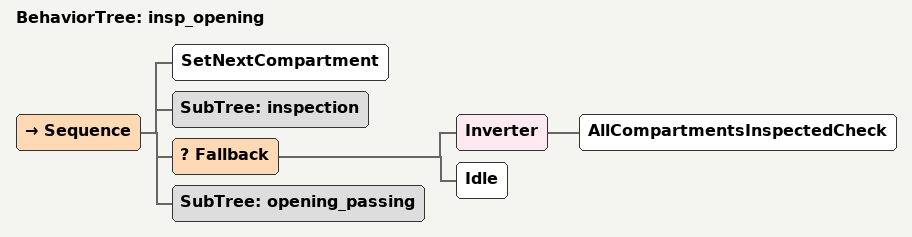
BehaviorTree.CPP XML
<?xml version="1.0" encoding="UTF-8"?>
<root BTCPP_format="4">
  <include path="./inspection.xml" />
  <include path="./opening_passing.xml" />
  <BehaviorTree ID="insp_opening">
    <Sequence>
      <SetNextCompartment/>
      <SubTree ID="inspection"/>
      <Fallback>
        <Inverter>
          <AllCompartmentsInspectedCheck/>
        </Inverter>
        <Idle/>
      </Fallback>
      <SubTree ID="opening_passing"/>
    </Sequence>
  </BehaviorTree>
</root>
